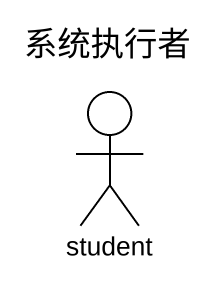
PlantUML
@startuml
title 系统执行者
actor student
@enduml
